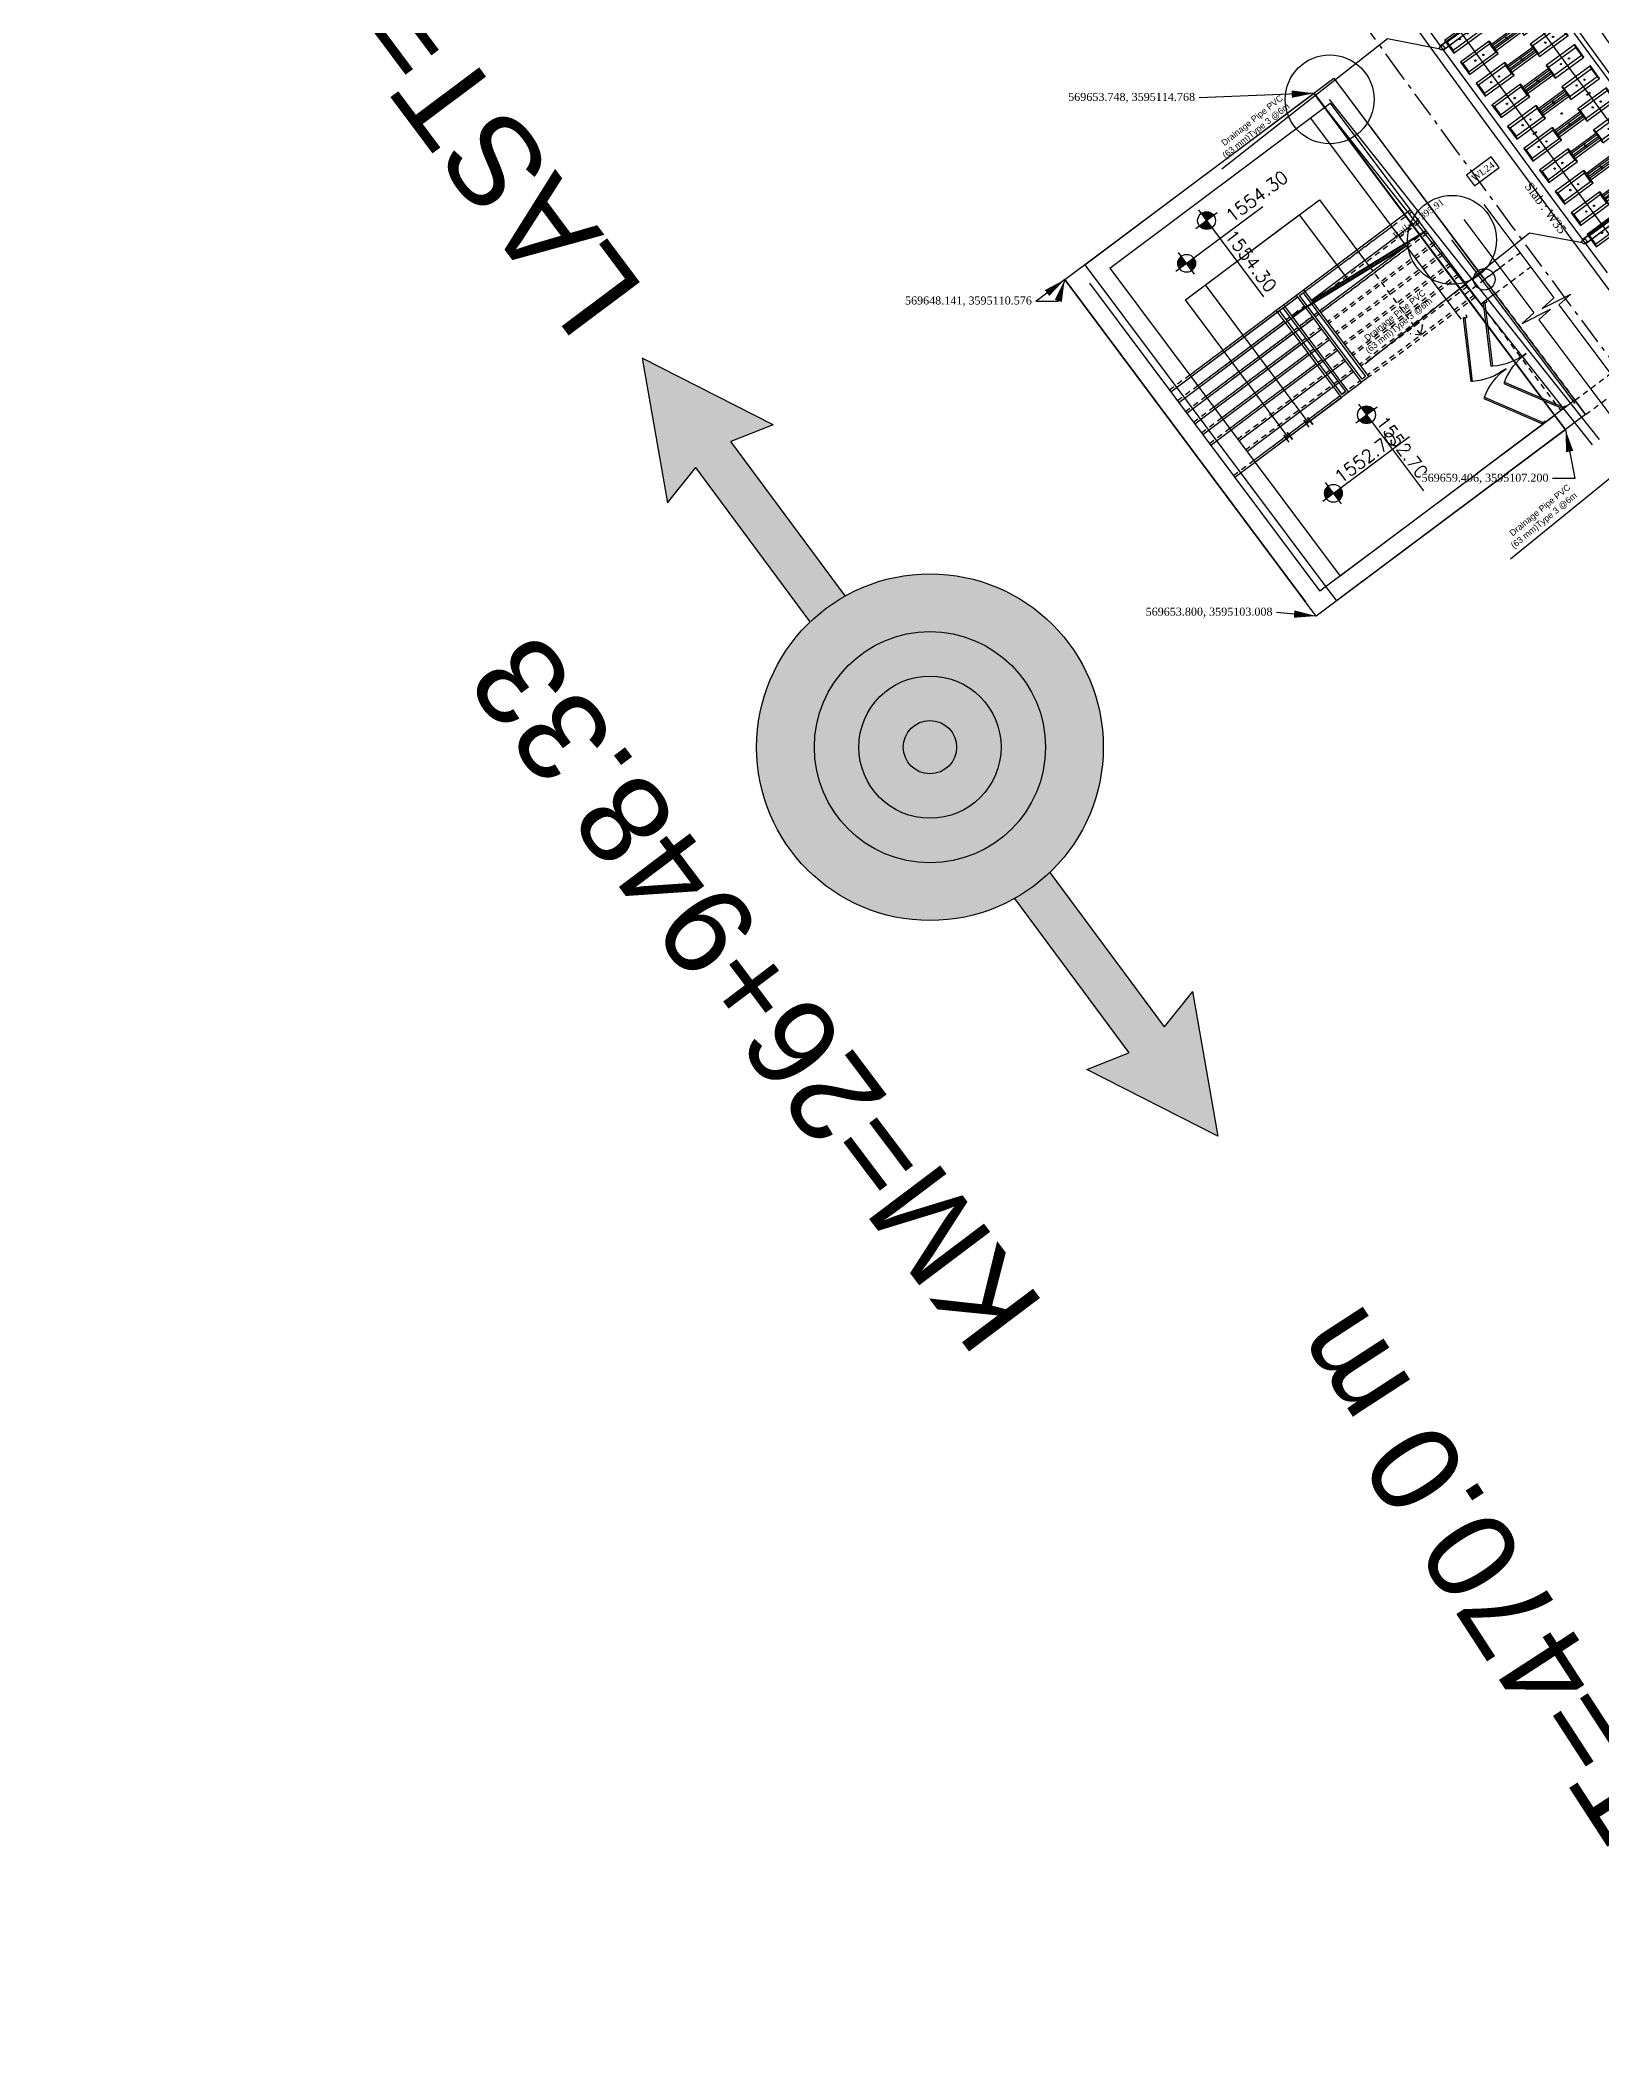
# Model space of a CAD drawing. Header units: metres. Extents: x 0 to 564365, y 0 to 3594889.
# Drawn here: x 563983.75 to 564018.87, y 3593530.53 to 3593575.84 of the extents above; entities that cross this region are included whole.
import ezdxf
from ezdxf.enums import TextEntityAlignment as Align

# ---------------------------------------------------------------- set-up
doc = ezdxf.new("R2010")
doc.units = ezdxf.units.M
doc.linetypes.add('ACAD_ISO10W100', pattern=[18, 12, -3, 0, -3])
doc.linetypes.add('HIDDEN2', pattern=[0.1875, 0.125, -0.0625])
for name, color, linetype in [('2d', 2, 'Continuous'), ('_flg-all slab', 7, 'Continuous'), ('_flg-Bar Divar', 11, 'ACAD_ISO10W100'), ('_flg-Por Konande-Devar', 230, 'Continuous'), ('_flg-por Konande-Vasat', 170, 'Continuous'), ('AG_JOOSH', 7, 'Continuous'), ('AG_Print', 7, 'Continuous'), ('Cod+', 1, 'Continuous'), ('Door+', 1, 'Continuous'), ('Drawing line+', 1, 'Continuous'), ('E Pipe', 5, 'Continuous'), ('Gallery_M.Nouri', 34, 'Continuous'), ('Hidden+', 9, 'HIDDEN2'), ('Km_Rail', 7, 'Continuous'), ('Number_Slab', 7, 'Continuous'), ('Rail', 1, 'Continuous'), ('Rail_Gap', 7, 'Continuous'), ('Sketch+', 210, 'Continuous'), ('Stair hidden+', 9, 'HIDDEN2'), ('Stair+', 42, 'Continuous'), ('Travers', 7, 'Continuous'), ('Wall+', 7, 'Continuous')]:
    doc.layers.add(name, color=color, linetype=linetype)
doc.styles.add('01-TYTEL', font='romanc.shx')
doc.styles.add('ND', font='nashkh.shx', dxfattribs={"height": 3})
doc.styles.get("Standard").update_dxf_attribs({"font": 'romantic.ttf'})
doc.styles.add('SWIS721', font='swissk.ttf')
doc.dimstyles.get("Standard").update_dxf_attribs({"dimtxt": 0.6, "dimasz": 0.5, "dimexe": 0.5, "dimexo": 0.5, "dimgap": 0.09, "dimtad": 0, "dimzin": 0, "dimdsep": 46, "dimtxsty": 'Standard', "dimcen": 0.09, "dimadec": 0, "dimazin": 0, "dimtfac": 1, "dimtofl": 0, "dimtmove": 0, "dimatfit": 3, "dimfxl": 1, "dimfxlon": 1, "dimtolj": 1, "dimtzin": 0, "dimarcsym": 0})

# ---------------------------------------------------------------- blocks, each defined once
blk = doc.blocks.new('AG_Joosh')
at = {"layer": 'AG_JOOSH', "color": 2}
for p, q in [((-0.701, 0.005), (-0.801, 0.005)), ((0.701, 0.005), (0.801, 0.005)), ((-0.701, -0.005), (-0.801, -0.005)), ((0.701, -0.005), (0.801, -0.005))]:
    blk.add_line(p, q, dxfattribs=at)
at = {"layer": 'AG_JOOSH', "color": 7}
blk.add_circle((0, 0), 0.0155, dxfattribs=at)
blk = doc.blocks.new('AG_t')
at = {"layer": 'Travers', "color": 3}
blk.add_lwpolyline([(-0.354, 0.175), (-1.155, 0.175), (-1.155, -0.175), (-0.354, -0.175), (-0.354, 0.175), (-0.38, 0.114), (-1.129, 0.114), (-1.155, 0.175), (-1.129, 0.114), (-1.129, -0.114), (-1.155, -0.175), (-1.129, -0.114), (-0.38, -0.114), (-0.354, -0.175), (-0.38, -0.114), (-0.38, 0.114), (-0.354, 0.175), (-0.354, 0.09), (0.354, 0.09), (0.354, 0.045), (-0.354, 0.045), (-0.354, 0), (0.354, 0), (0.354, -0.045), (-0.354, -0.045), (-0.354, -0.09), (0.354, -0.09), (0.354, -0.175), (1.155, -0.175), (1.155, 0.175), (0.354, 0.175), (0.354, -0.175), (0.38, -0.114), (0.38, 0.114), (0.354, 0.175), (0.38, 0.114), (1.129, 0.114), (1.155, 0.175), (1.129, 0.114), (1.129, -0.114), (1.155, -0.175), (1.129, -0.114), (0.38, -0.114)], dxfattribs=at)
for centre in [(-0.863, 0), (-0.646, 0), (0.646, 0), (0.863, 0)]:
    blk.add_circle(centre, 0.015, dxfattribs=at)
at = {"layer": 'Travers', "color": 7}
blk.add_circle((0, 0), 0.02, dxfattribs=at)
blk = doc.blocks.new('AG_tttt', base_point=(-0.751, 0))
at = {"layer": 'Travers', "color": 3}
blk.add_lwpolyline([(-0.354, 0.175), (-1.155, 0.175), (-1.155, -0.175), (-0.354, -0.175), (-0.354, 0.175), (-0.38, 0.114), (-1.129, 0.114), (-1.155, 0.175), (-1.129, 0.114), (-1.129, -0.114), (-1.155, -0.175), (-1.129, -0.114), (-0.38, -0.114), (-0.354, -0.175), (-0.38, -0.114), (-0.38, 0.114), (-0.354, 0.175), (-0.354, 0.09), (0.354, 0.09), (0.354, 0.045), (-0.354, 0.045), (-0.354, 0), (0.354, 0), (0.354, -0.045), (-0.354, -0.045), (-0.354, -0.09), (0.354, -0.09), (0.354, -0.175), (1.155, -0.175), (1.155, 0.175), (0.354, 0.175), (0.354, -0.175), (0.38, -0.114), (0.38, 0.114), (0.354, 0.175), (0.38, 0.114), (1.129, 0.114), (1.155, 0.175), (1.129, 0.114), (1.129, -0.114), (1.155, -0.175), (1.129, -0.114), (0.38, -0.114)], dxfattribs=at)
for centre in [(-0.863, 0), (-0.646, 0), (0.646, 0), (0.863, 0)]:
    blk.add_circle(centre, 0.015, dxfattribs=at)
at = {"layer": 'Travers', "color": 7}
blk.add_circle((0, 0), 0.02, dxfattribs=at)
blk = doc.blocks.new('cod')
at = {"layer": 'Cod+'}
h = blk.add_hatch(color=256, dxfattribs=at)
edge = h.paths.add_edge_path()
edge.add_arc((0, 0), 0.2, 270, 360)
edge.add_line((0.2, 0), (0, 0))
edge.add_line((0, 0), (0, -0.2))
edge = h.paths.add_edge_path()
edge.add_arc((0, 0), 0.2, 90, 180)
edge.add_line((-0.2, 0), (0, 0))
edge.add_line((0, 0), (0, 0.2))
for p, q in [((-0.3, 0), (2.138, 0)), ((0, -0.3), (0, 0.3))]:
    blk.add_line(p, q, dxfattribs=at)
blk.add_circle((0, 0), 0.2, dxfattribs=at)
blk = doc.blocks.new('door-350cm')
at = {"layer": 'Door+', "ltscale": 1e-05}
for p, q in [((-2.028, 0.938), (-3.479, 0.1)), ((-2.008, 0.903), (-3.459, 0.066)), ((-1.492, 0.903), (-0.041, 0.066)), ((-1.472, 0.938), (-0.021, 0.1)), ((-3.479, 0.1), (-3.459, 0.066)), ((-3.46, 0.065), (-3.46, 0)), ((-0.021, 0.1), (-0.041, 0.066)), ((-0.04, 0.065), (-0.04, 0))]:
    blk.add_line(p, q, dxfattribs=at)
at = {"layer": 'Door+'}
for p, q in [((-2.008, 0.903), (-2.028, 0.938)), ((-1.492, 0.903), (-1.472, 0.938)), ((-3.5, 0.09), (-3.5, 0.105)), ((-3.5, 0.105), (-3.48, 0.105)), ((-3.5, 0), (-3.5, 0.015)), ((-3.46, 0), (-3.5, 0)), ((-3.48, 0.105), (-3.48, 0.065)), ((-3.48, 0.065), (-3.46, 0.065)), ((-0.02, 0.065), (-0.04, 0.065)), ((-0.04, 0), (0, 0)), ((0, 0.105), (-0.02, 0.105)), ((-0.02, 0.105), (-0.02, 0.065)), ((0, 0.09), (0, 0.105)), ((0, 0), (0, 0.015))]:
    blk.add_line(p, q, dxfattribs=at)
for centre, start, end in [((-3.46, 0), 0, 31.8832), ((-0.04, 0), 148.1168, 180)]:
    blk.add_arc(centre, 1.71, start, end, dxfattribs=at)
blk = doc.blocks.new('1')
at = {"layer": 'Drawing line+'}
for p, q in [((5.099, -0.805), (7.669, 0.769)), ((5.111, -0.821), (7.681, 0.753))]:
    blk.add_line(p, q, dxfattribs=at)
for points in [[(5.047, -3.655), (4.927, -3.495), (4.987, -3.575), (5.067, -3.515), (5.127, -3.595), (5.007, -3.435), (5.067, -3.515), (5.027, -3.545), (2.714, -0.455), (5.276, 1.463), (6.384, -0.018)], [(8.978, 1.356), (10.551, -0.745), (10.286, -0.984), (10.931, -0.66), (10.666, -0.899), (12.667, -3.572)]]:
    blk.add_lwpolyline(points, dxfattribs=at)
blk.add_lwpolyline([(6.238, -2.576), (4.829, -0.695), (4.909, -0.635), (6.318, -2.516)], close=True, dxfattribs=at)
at = {"layer": 'Hidden+'}
for p, q in [((8.99, -0.328), (9.79, 0.271)), ((8.93, -0.248), (11.027, -3.05)), ((9.229, -0.649), (10.03, -0.049)), ((8.909, -0.888), (10.707, -3.29)), ((11.027, -3.05), (11.828, -2.451)), ((11.267, -3.371), (12.067, -2.771))]:
    blk.add_line(p, q, dxfattribs=at)
at = {"layer": 'Stair hidden+'}
for p, q in [((4.949, -0.605), (7.351, 1.193)), ((7.531, 0.953), (5.129, -0.845)), ((7.681, 0.753), (5.279, -1.045)), ((7.711, 0.713), (5.309, -1.085)), ((7.86, 0.513), (5.459, -1.285)), ((7.89, 0.473), (5.489, -1.325)), ((8.04, 0.272), (5.639, -1.525)), ((8.07, 0.232), (5.669, -1.565)), ((8.22, 0.032), (5.818, -1.765)), ((8.25, -0.008), (5.848, -1.805)), ((8.4, -0.208), (5.998, -2.006)), ((8.43, -0.248), (6.028, -2.046)), ((8.58, -0.448), (6.178, -2.246)), ((2.358, -2.482), (4.759, -0.684)), ((8.61, -0.488), (6.208, -2.286)), ((8.759, -0.688), (6.358, -2.486)), ((8.789, -0.728), (6.388, -2.526)), ((2.537, -2.722), (4.939, -0.925)), ((2.717, -2.963), (5.119, -1.165)), ((2.897, -3.203), (5.299, -1.405)), ((3.077, -3.443), (5.478, -1.645)), ((3.257, -3.683), (5.658, -1.885)), ((3.436, -3.923), (5.838, -2.125)), ((3.616, -4.163), (6.018, -2.366)), ((3.796, -4.404), (6.198, -2.606))]:
    blk.add_line(p, q, dxfattribs=at)
blk.add_lwpolyline([(6.396, -0.034), (7.559, -1.587), (7.593, -1.345), (7.559, -1.587), (7.316, -1.552)], dxfattribs=at)
at = {"layer": 'Stair+'}
for p, q in [((4.919, -0.565), (7.321, 1.233)), ((7.501, 0.993), (5.099, -0.805)), ((2.388, -2.522), (4.789, -0.724)), ((2.567, -2.762), (4.969, -0.965)), ((2.747, -3.003), (5.149, -1.205)), ((2.927, -3.243), (5.329, -1.445)), ((3.107, -3.483), (5.508, -1.685)), ((3.287, -3.723), (5.688, -1.925)), ((3.466, -3.963), (5.868, -2.166)), ((3.646, -4.203), (6.048, -2.406)), ((3.826, -4.444), (6.228, -2.646))]:
    blk.add_line(p, q, dxfattribs=at)
blk.add_lwpolyline([(6.228, -2.646), (4.759, -0.684), (4.919, -0.565), (6.388, -2.526)], close=True, dxfattribs=at)
at = {"layer": 'Wall+'}
for p, q in [((0, 0), (5.604, 4.195)), ((5.604, 4.195), (8.93, -0.248)), ((0.56, -0.081), (5.523, 3.635)), ((5.523, 3.635), (8.909, -0.888)), ((0, 0), (5.423, -7.245)), ((0.56, -0.081), (5.743, -7.005)), ((9.229, -0.649), (8.909, -0.888)), ((11.027, -3.05), (5.743, -7.005)), ((11.267, -3.371), (11.027, -3.05)), ((11.267, -3.371), (5.663, -7.565)), ((5.423, -7.245), (5.663, -7.565))]:
    blk.add_line(p, q, dxfattribs=at)
at = {"layer": 'Cod+', "rotation": 36.81608311744808}
for p in [(2.291, 0.031), (5.593, -5.143)]:
    blk.add_blockref('cod', p, dxfattribs=at)
at = {"layer": 'Door+', "xscale": -0.8571428570325101, "yscale": 0.8571428570325101, "zscale": 0.8571428570325101, "rotation": 126.8160831195326}
blk.add_blockref('door-350cm', (10.827, -3.2), dxfattribs=at)
at = {"layer": 'Cod+', "style": '01-TYTEL'}
for s, p in [('1554.30', (3.308, 0.934)), ('1552.70', (5.758, -4.937))]:
    blk.add_text(s, height=0.2914, rotation=36.8161, dxfattribs=at).set_placement(p)
blk = doc.blocks.new('WQ')
h = blk.add_hatch(color=253)
h.dxf.hatch_style = 1
h.paths.add_polyline_path([(-10.115, -4.018), (-6.825, -4.3), (-7.43, -3.481), (-3.414, -1.886, -0.063379), (-3.777, -0.971), (-7.794, -2.566), (-7.915, -1.555)])
h.paths.add_polyline_path([(7.794, 2.565), (7.915, 1.554), (10.116, 4.017), (6.825, 4.299), (7.431, 3.48), (3.414, 1.885, -0.063379), (3.777, 0.97)])
h = blk.add_hatch(color=253)
h.dxf.hatch_style = 1
h.paths.add_polyline_path([(-3.9, 0, 1), (3.9, 0, 1)])
h.paths.add_polyline_path([(2.6, 0, 1), (-2.6, 0, 1)], flags=16)
h = blk.add_hatch(color=254)
h.dxf.hatch_style = 1
h.paths.add_polyline_path([(0.6, 0, 1), (-0.6, 0, 1)], flags=0)
h.paths.add_polyline_path([(-2.6, 0, 1), (2.6, 0, 1)])
h.paths.add_polyline_path([(1.6, 0, -1), (-1.6, 0, -1)], flags=16)
h.paths.add_polyline_path([(0.6, 0, -1), (-0.6, 0, -1)], flags=0)
h = blk.add_hatch(color=253)
h.dxf.hatch_style = 1
h.paths.add_polyline_path([(1.6, 0, 1), (-1.6, 0, 1)])
h.paths.add_polyline_path([(0.6, 0, -1), (-0.6, 0, -1)], flags=16)
h = blk.add_hatch(color=254)
h.dxf.hatch_style = 1
h.paths.add_polyline_path([(-0.6, 0, 1), (0.6, 0, 1)])
for p, q in [((6.825, 4.299), (7.431, 3.48)), ((6.825, 4.299), (10.116, 4.017)), ((10.116, 4.017), (7.915, 1.554)), ((3.414, 1.885), (7.431, 3.48)), ((3.777, 0.97), (7.794, 2.565)), ((7.915, 1.554), (7.794, 2.565)), ((-3.777, -0.971), (-7.794, -2.566)), ((-7.915, -1.555), (-10.115, -4.018)), ((-7.915, -1.555), (-7.794, -2.566)), ((-3.414, -1.886), (-7.43, -3.481)), ((-6.825, -4.3), (-7.43, -3.481)), ((-10.115, -4.018), (-6.825, -4.3))]:
    blk.add_line(p, q)
at = {"color": 7}
for radius in [3.9, 2.6, 1.6, 0.6]:
    blk.add_circle((0, 0), radius, dxfattribs=at)
blk = doc.blocks.new('_N-drainage pipe')
at = {"layer": '2d', "flags": 128}
blk.add_lwpolyline([(570000.683, 3594952.865), (569999.692, 3594952.175), (569999.196, 3594947.463)], dxfattribs=at)
at = {"layer": 'E Pipe', "color": 4}
for p, q in [((570000.743, 3594952.898), (570001.089, 3594955.469)), ((570000.745, 3594952.908), (570001.087, 3594955.46))]:
    blk.add_line(p, q, dxfattribs=at)
blk.add_lwpolyline([(570000.637, 3594952.924), (570000.979, 3594955.474)], close=True, dxfattribs=at)
for centre in [(570001.033, 3594955.467), (570001.033, 3594955.467), (570000.691, 3594952.919), (570000.691, 3594952.919)]:
    blk.add_circle(centre, 0.0544, dxfattribs=at)
at = {"layer": '2d', "insert": (569998.901, 3594949.57), "char_height": 0.14047, "width": 2.10551, "attachment_point": 3, "rotation": 84.2858, "style": 'ND'}
blk.add_mtext('{\\f@Arial Unicode MS|b0|i0|c0|p34;Drainage Pipe PVC\\P(63 mm)Type 3 @6m}', dxfattribs=at)

msp = doc.modelspace()

# ---------------------------------------------------------------- linework, layer by layer
for p, q in [((564018.822, 3593566.865), (564012.752, 3593574.515)), ((564018.822, 3593566.865), (564012.752, 3593574.515)), ((564018.822, 3593566.865), (564012.752, 3593574.515)), ((564018.822, 3593566.865), (564012.752, 3593574.515)), ((564018.822, 3593566.865), (564012.752, 3593574.515)), ((564018.822, 3593566.865), (564012.752, 3593574.515)), ((564018.822, 3593566.865), (564012.752, 3593574.515)), ((564018.822, 3593566.865), (564012.752, 3593574.515)), ((564018.822, 3593566.865), (564012.752, 3593574.515)), ((564018.822, 3593566.865), (564012.752, 3593574.515)), ((564018.272, 3593567.675), (564015.502, 3593571.355)), ((564018.272, 3593567.675), (564015.502, 3593571.355)), ((564018.272, 3593567.675), (564015.502, 3593571.355)), ((564018.272, 3593567.675), (564015.502, 3593571.355)), ((564018.272, 3593567.675), (564015.502, 3593571.355)), ((564018.272, 3593567.675), (564015.502, 3593571.355)), ((564018.272, 3593567.675), (564015.502, 3593571.355)), ((564018.272, 3593567.675), (564015.502, 3593571.355)), ((564018.272, 3593567.675), (564015.502, 3593571.355)), ((564018.272, 3593567.675), (564015.502, 3593571.355))]:
    msp.add_line(p, q)
at = {"color": 2}
msp.add_line((564018.665, 3593566.741), (564012.595, 3593574.391), dxfattribs=at)
msp.add_line((564018.665, 3593566.741), (564012.595, 3593574.391), dxfattribs=at)
msp.add_line((564018.665, 3593566.741), (564012.595, 3593574.391), dxfattribs=at)
msp.add_line((564018.665, 3593566.741), (564012.595, 3593574.391), dxfattribs=at)
msp.add_line((564018.665, 3593566.741), (564012.595, 3593574.391), dxfattribs=at)
msp.add_line((564018.665, 3593566.741), (564012.595, 3593574.391), dxfattribs=at)
msp.add_line((564018.665, 3593566.741), (564012.595, 3593574.391), dxfattribs=at)
msp.add_line((564018.665, 3593566.741), (564012.595, 3593574.391), dxfattribs=at)
msp.add_line((564018.665, 3593566.741), (564012.595, 3593574.391), dxfattribs=at)
msp.add_line((564018.665, 3593566.741), (564012.595, 3593574.391), dxfattribs=at)
at = {"color": 5, "flags": 128}
for points in [[(564018.512, 3593567.425), (564016.232, 3593570.465), (564012.852, 3593574.995)], [(564018.512, 3593567.425), (564016.232, 3593570.465), (564012.852, 3593574.995)], [(564018.058, 3593567.085), (564015.778, 3593570.125), (564012.397, 3593574.656)], [(564018.058, 3593567.085), (564015.778, 3593570.125), (564012.397, 3593574.656)]]:
    msp.add_lwpolyline(points, dxfattribs=at)
for centre, radius in [((564012.752, 3593574.515), 1), ((564015.502, 3593571.355), 1), ((564016.232, 3593570.465), 0.241)]:
    msp.add_circle(centre, radius)
at = {"layer": '_flg-all slab', "linetype": 'Continuous', "lineweight": -3}
for p, q in [((564015.261, 3593575.701), (564014.024, 3593577.404)), ((564018.6, 3593575.538), (564017.362, 3593577.232)), ((564016.503, 3593574.001), (564015.261, 3593575.701)), ((564019.843, 3593573.848), (564018.6, 3593575.538)), ((564017.75, 3593572.304), (564016.503, 3593574.001)), ((564019.004, 3593570.611), (564017.75, 3593572.304))]:
    msp.add_line(p, q, dxfattribs=at)
at = {"layer": '_flg-Bar Divar', "lineweight": -3, "ltscale": 0.05}
for p, q in [((564014.372, 3593575.053), (564013.133, 3593576.759)), ((564015.616, 3593573.351), (564014.372, 3593575.053)), ((564016.865, 3593571.651), (564015.616, 3593573.351)), ((564018.121, 3593569.955), (564016.865, 3593571.651)), ((564019.383, 3593568.263), (564018.121, 3593569.955))]:
    msp.add_line(p, q, dxfattribs=at)
at = {"layer": '_flg-Por Konande-Devar', "linetype": 'Continuous', "lineweight": -3}
for p, q in [((564015.099, 3593575.583), (564013.862, 3593577.287)), ((564016.341, 3593573.883), (564015.099, 3593575.583)), ((564017.59, 3593572.185), (564016.341, 3593573.883)), ((564018.844, 3593570.492), (564017.59, 3593572.185)), ((564020.104, 3593568.802), (564018.844, 3593570.492))]:
    msp.add_line(p, q, dxfattribs=at)
at = {"layer": '_flg-por Konande-Vasat'}
for radius in [612.3, 612.7]:
    msp.add_arc((564512.927, 3593937.704), radius, 216.170593, 216.738094, dxfattribs=at)
at = {"layer": 'Drawing line+'}
for p, q in [((564011.892, 3593569.654), (564014.462, 3593571.226)), ((564011.892, 3593569.654), (564014.462, 3593571.226)), ((564011.904, 3593569.638), (564014.474, 3593571.21)), ((564011.904, 3593569.638), (564014.474, 3593571.21))]:
    msp.add_line(p, q, dxfattribs=at)
for points in [[(564011.838, 3593566.804), (564011.718, 3593566.964), (564011.778, 3593566.884), (564011.858, 3593566.944), (564011.918, 3593566.864), (564011.798, 3593567.024), (564011.858, 3593566.944), (564011.818, 3593566.914), (564009.507, 3593570.005), (564012.07, 3593571.921), (564013.177, 3593570.44)], [(564011.838, 3593566.804), (564011.718, 3593566.964), (564011.778, 3593566.884), (564011.858, 3593566.944), (564011.918, 3593566.864), (564011.798, 3593567.024), (564011.858, 3593566.944), (564011.818, 3593566.914), (564009.507, 3593570.005), (564012.07, 3593571.921), (564013.177, 3593570.44)], [(564015.772, 3593571.813), (564017.343, 3593569.711), (564017.079, 3593569.472), (564017.723, 3593569.795), (564017.459, 3593569.556), (564019.458, 3593566.883)], [(564015.772, 3593571.813), (564017.343, 3593569.711), (564017.079, 3593569.472), (564017.723, 3593569.795), (564017.459, 3593569.556), (564019.458, 3593566.883)]]:
    msp.add_lwpolyline(points, dxfattribs=at)
msp.add_lwpolyline([(564013.029, 3593567.882), (564011.622, 3593569.764), (564011.702, 3593569.824), (564013.109, 3593567.942)], close=True, dxfattribs=at)
msp.add_lwpolyline([(564013.029, 3593567.882), (564011.622, 3593569.764), (564011.702, 3593569.824), (564013.109, 3593567.942)], close=True, dxfattribs=at)
at = {"layer": 'Hidden+'}
msp.add_line((564015.783, 3593570.128), (564016.584, 3593570.727), dxfattribs=at)
at = {"layer": 'Rail'}
for points in [[(564018.573, 3593574.648), (564018.157, 3593575.213), (564016.918, 3593576.908), (564015.685, 3593578.607), (564014.456, 3593580.309), (564013.232, 3593582.013), (564012.011, 3593583.721), (564010.795, 3593585.431), (564009.582, 3593587.143), (564008.371, 3593588.857), (564008.097, 3593589.247)], [(564017.363, 3593573.758), (564016.946, 3593574.325), (564015.704, 3593576.024), (564014.468, 3593577.726), (564013.237, 3593579.431), (564012.011, 3593581.139), (564010.789, 3593582.849), (564009.57, 3593584.561), (564008.355, 3593586.275), (564007.144, 3593587.991), (564006.869, 3593588.382)], [(564029.434, 3593560.343), (564028.283, 3593561.808), (564026.993, 3593563.466), (564025.711, 3593565.13), (564024.436, 3593566.799), (564023.167, 3593568.473), (564021.906, 3593570.151), (564020.65, 3593571.835), (564019.401, 3593573.522), (564018.579, 3593574.64)], [(564028.253, 3593559.415), (564027.1, 3593560.883), (564025.806, 3593562.547), (564024.519, 3593564.215), (564023.24, 3593565.889), (564021.968, 3593567.568), (564020.703, 3593569.251), (564019.445, 3593570.939), (564018.192, 3593572.63), (564017.369, 3593573.75)]]:
    msp.add_lwpolyline(points, dxfattribs=at)
at = {"layer": 'Rail_Gap', "color": 210}
msp.add_lwpolyline([(564016.008, 3593572.57), (564016.566, 3593572.98), (564016.388, 3593573.222), (564015.83, 3593572.811)], close=True, dxfattribs=at)
msp.add_lwpolyline([(564016.008, 3593572.57), (564016.566, 3593572.98), (564016.388, 3593573.222), (564015.83, 3593572.811)], close=True, dxfattribs=at)
at = {"layer": 'Stair hidden+'}
for p, q in [((564011.742, 3593569.854), (564014.145, 3593571.651)), ((564011.742, 3593569.854), (564014.145, 3593571.651)), ((564014.474, 3593571.21), (564012.072, 3593569.414)), ((564014.474, 3593571.21), (564012.072, 3593569.414)), ((564014.504, 3593571.17), (564012.102, 3593569.374)), ((564014.504, 3593571.17), (564012.102, 3593569.374)), ((564009.149, 3593567.978), (564011.552, 3593569.774)), ((564009.149, 3593567.978), (564011.552, 3593569.774)), ((564009.329, 3593567.738), (564011.732, 3593569.534)), ((564009.329, 3593567.738), (564011.732, 3593569.534)), ((564009.509, 3593567.497), (564011.911, 3593569.294)), ((564009.509, 3593567.497), (564011.911, 3593569.294)), ((564009.688, 3593567.257), (564012.091, 3593569.054)), ((564009.688, 3593567.257), (564012.091, 3593569.054)), ((564009.868, 3593567.017), (564012.271, 3593568.813)), ((564009.868, 3593567.017), (564012.271, 3593568.813)), ((564010.048, 3593566.777), (564012.45, 3593568.573)), ((564010.048, 3593566.777), (564012.45, 3593568.573)), ((564010.587, 3593566.056), (564012.989, 3593567.852)), ((564010.587, 3593566.056), (564012.989, 3593567.852))]:
    msp.add_line(p, q, dxfattribs=at)
at = {"layer": 'Stair+'}
for p, q in [((564011.712, 3593569.894), (564014.115, 3593571.691)), ((564011.712, 3593569.894), (564014.115, 3593571.691)), ((564009.179, 3593567.938), (564011.582, 3593569.734)), ((564009.179, 3593567.938), (564011.582, 3593569.734)), ((564009.359, 3593567.698), (564011.762, 3593569.494)), ((564009.359, 3593567.698), (564011.762, 3593569.494)), ((564009.539, 3593567.457), (564011.941, 3593569.254)), ((564009.539, 3593567.457), (564011.941, 3593569.254)), ((564009.718, 3593567.217), (564012.121, 3593569.014)), ((564009.718, 3593567.217), (564012.121, 3593569.014)), ((564009.898, 3593566.977), (564012.301, 3593568.773)), ((564009.898, 3593566.977), (564012.301, 3593568.773)), ((564010.078, 3593566.737), (564012.48, 3593568.533)), ((564010.078, 3593566.737), (564012.48, 3593568.533)), ((564010.617, 3593566.016), (564013.019, 3593567.812)), ((564010.617, 3593566.016), (564013.019, 3593567.812))]:
    msp.add_line(p, q, dxfattribs=at)
msp.add_lwpolyline([(564013.019, 3593567.812), (564011.552, 3593569.774), (564011.712, 3593569.894), (564013.179, 3593567.932)], close=True, dxfattribs=at)
msp.add_lwpolyline([(564013.019, 3593567.812), (564011.552, 3593569.774), (564011.712, 3593569.894), (564013.179, 3593567.932)], close=True, dxfattribs=at)
at = {"layer": 'Wall+'}
for p, q in [((564012.399, 3593574.653), (564015.723, 3593570.208)), ((564012.399, 3593574.653), (564015.723, 3593570.208)), ((564012.318, 3593574.093), (564015.702, 3593569.568)), ((564012.318, 3593574.093), (564015.702, 3593569.568)), ((564006.793, 3593570.461), (564012.212, 3593563.213)), ((564007.353, 3593570.381), (564012.533, 3593563.453)), ((564007.353, 3593570.381), (564012.533, 3593563.453)), ((564017.819, 3593567.405), (564012.533, 3593563.453)), ((564018.058, 3593567.085), (564012.452, 3593562.893))]:
    msp.add_line(p, q, dxfattribs=at)

# ---------------------------------------------------------------- block references
for p, rotation in [((-2412370.291, 1498410.716), 314.1524148176066), ((-2398945.18, 1479467.817), 314.5178066305759), ((-2375475.127, 1446954.41), 315.1489379054368)]:
    msp.add_blockref('_N-drainage pipe', p, dxfattribs=dict(rotation=rotation))
at = {"layer": 'AG_JOOSH', "rotation": 36.33047979526558}
msp.add_blockref('AG_Joosh', (564017.971, 3593574.199), dxfattribs=at)
at = {"layer": 'AG_Print'}
for name, p, rotation in [('AG_t', (564016.374, 3593576.38), 36.15332026557761), ('AG_t', (564016.728, 3593575.896), 36.15332026033791), ('AG_t', (564017.082, 3593575.411), 36.1533202708173), ('AG_tttt', (564016.83, 3593574.484), 36.15332026557761), ('AG_t', (564017.79, 3593574.445), 36.33047979526558), ('AG_t', (564018.151, 3593573.953), 36.33047979000373), ('AG_tttt', (564017.902, 3593573.025), 36.33047980052743), ('AG_t', (564018.861, 3593572.989), 36.51871180785464), ('AG_t', (564019.218, 3593572.507), 36.51871180785464), ('AG_t', (564019.575, 3593572.025), 36.51871180256931)]:
    msp.add_blockref(name, p, dxfattribs=dict(at, rotation=rotation))
at = {"layer": 'Cod+', "rotation": 306.7850351157584}
for p in [(564009.983, 3593571.788), (564009.983, 3593571.788), (564013.581, 3593567.419)]:
    msp.add_blockref('cod', p, dxfattribs=at)
at = {"layer": 'Door+', "xscale": -0.8571428570325103, "yscale": 0.8571428570325101, "zscale": 0.8571428570325103, "rotation": 126.7850351157584}
msp.add_blockref('door-350cm', (564017.618, 3593567.255), dxfattribs=at)

# ---------------------------------------------------------------- texts
at = {"layer": 'Cod+', "style": '01-TYTEL'}
for s, p in [('1554.30', (564010.381, 3593571.446)), ('1554.30', (564010.381, 3593571.446)), ('1552.70', (564013.787, 3593567.254))]:
    msp.add_text(s, height=0.2914, rotation=306.785, dxfattribs=at).set_placement(p)
at = {"layer": 'Gallery_M.Nouri', "color": 7, "lineweight": 20, "style": 'SWIS721'}
for s, rotation, p in [('LAST= 642.23 m', 126.7946, (563997.372, 3593570.22)), ('NEXT=470.0 m', 122.9864, (564023.839, 3593531.423))]:
    msp.add_text(s, height=2, rotation=rotation, dxfattribs=at).set_placement(p)
at = {"layer": 'Gallery_M.Nouri', "color": 3, "lineweight": 20, "style": 'SWIS721'}
msp.add_text('KM=26+948.33', height=2, rotation=127, dxfattribs=at).set_placement((564006.375, 3593547.368))
at = {"layer": 'Km_Rail', "color": 1}
msp.add_text('Rail: 0+395.91', height=0.15, rotation=36.3305, dxfattribs=at).set_placement((564014.748, 3593571.829), align=Align.MIDDLE_CENTER)
msp.add_text('Rail: 0+395.91', height=0.15, rotation=36.3305, dxfattribs=at).set_placement((564014.748, 3593571.829), align=Align.MIDDLE_CENTER)
msp.add_text('Rail: 0+395.91', height=0.15, rotation=36.3305, dxfattribs=at).set_placement((564014.748, 3593571.829), align=Align.MIDDLE_CENTER)
msp.add_text('Rail: 0+395.91', height=0.15, rotation=36.3305, dxfattribs=at).set_placement((564014.748, 3593571.829), align=Align.MIDDLE_CENTER)
at = {"layer": 'Number_Slab', "color": 230}
msp.add_text('Slab : W35', height=0.2, rotation=306.5187, dxfattribs=at).set_placement((564017.611, 3593572.073), align=Align.MIDDLE_CENTER)
at = {"layer": 'Rail_Gap', "color": 200}
msp.add_text('WL24', height=0.15, rotation=36.3305, dxfattribs=at).set_placement((564016.198, 3593572.896), align=Align.MIDDLE_CENTER)
msp.add_text('WL24', height=0.15, rotation=36.3305, dxfattribs=at).set_placement((564016.198, 3593572.896), align=Align.MIDDLE_CENTER)

# ---------------------------------------------------------------- leaders
at = {"annotation_type": 0, "has_hookline": 1, "hookline_direction": 1}
for points, text_width in [([(564012.399, 3593574.653), (564009.815, 3593574.55)], 2.772), ([(564006.793, 3593570.461), (564006.644, 3593569.97), (564006.144, 3593569.97)], 2.779), ([(564018.058, 3593567.085), (564018.265, 3593565.983), (564017.765, 3593565.983)], 2.781), ([(564012.452, 3593562.893), (564011.557, 3593562.97)], 2.772)]:
    msp.add_leader(points, dimstyle='Standard', override={"dimfxl": 0.2, "dimfxlon": 1, "dimtfill": 1}, dxfattribs=dict(at, text_width=text_width))

# ---------------------------------------------------------------- next in the draw order: texts
at = {"char_height": 0.18, "attachment_point": 6, "bg_fill": 3, "box_fill_scale": 1.1, "bg_fill_color": 256, "bg_fill_true_color": 13158600, "bg_fill_transparency": 0}
for s, insert in [('\\A1;569653.748, 3595114.768', (564009.725, 3593574.55)), ('\\A1;569648.141, 3595110.576', (564006.054, 3593569.97)), ('\\A1;569659.406, 3595107.200', (564017.675, 3593565.983)), ('\\A1;569653.800, 3595103.008', (564011.467, 3593562.97))]:
    msp.add_mtext(s, dxfattribs=dict(at, insert=insert))

# ---------------------------------------------------------------- next in the draw order: linework, layer by layer
at = {"layer": 'Wall+'}
for p, q in [((564006.793, 3593570.461), (564012.212, 3593563.213)), ((564017.819, 3593567.405), (564012.533, 3593563.453)), ((564018.058, 3593567.085), (564012.452, 3593562.893))]:
    msp.add_line(p, q, dxfattribs=at)

# ---------------------------------------------------------------- next in the draw order: block references
at = {"layer": 'Cod+', "rotation": 306.7850351157584}
msp.add_blockref('cod', (564013.581, 3593567.419), dxfattribs=at)

# ---------------------------------------------------------------- next in the draw order: texts
at = {"layer": 'Cod+', "style": '01-TYTEL'}
msp.add_text('1552.70', height=0.2914, rotation=306.785, dxfattribs=at).set_placement((564013.787, 3593567.254))

# ---------------------------------------------------------------- next in the draw order: leaders
for points in [[(564006.793, 3593570.461), (564006.144, 3593569.97)], [(564012.452, 3593562.893), (564011.557, 3593562.97)]]:
    msp.add_leader(points, dimstyle='Standard', override={"dimfxl": 0.2, "dimfxlon": 1, "dimtfill": 1})

# ---------------------------------------------------------------- next in the draw order: texts
at = {"char_height": 0.18, "attachment_point": 6, "bg_fill": 3, "box_fill_scale": 1.1, "bg_fill_color": 256, "bg_fill_true_color": 13158600, "bg_fill_transparency": 0}
for s, insert in [('\\A1;569648.141, 3595110.576', (564006.054, 3593569.97)), ('\\A1;569659.406, 3595107.200', (564017.675, 3593565.983)), ('\\A1;569653.800, 3595103.008', (564011.467, 3593562.97))]:
    msp.add_mtext(s, dxfattribs=dict(at, insert=insert))

# ---------------------------------------------------------------- next in the draw order: linework, layer by layer
at = {"flags": 128}
msp.add_lwpolyline([(564012.4, 3593574.653), (564018.058, 3593567.085), (564012.452, 3593562.893), (564006.793, 3593570.461)], close=True, dxfattribs=at)

# ---------------------------------------------------------------- next in the draw order: block references
at = {"color": 1, "rotation": 284.8335132698953}
msp.add_blockref('WQ', (564003.761, 3593559.942), dxfattribs=at)
at = {"layer": 'Sketch+', "color": 1}
msp.add_blockref('1', (564007.244, 3593570.796), dxfattribs=at)
msp.add_blockref('1', (564007.244, 3593570.796), dxfattribs=at)

doc.saveas('drawing.dxf')
